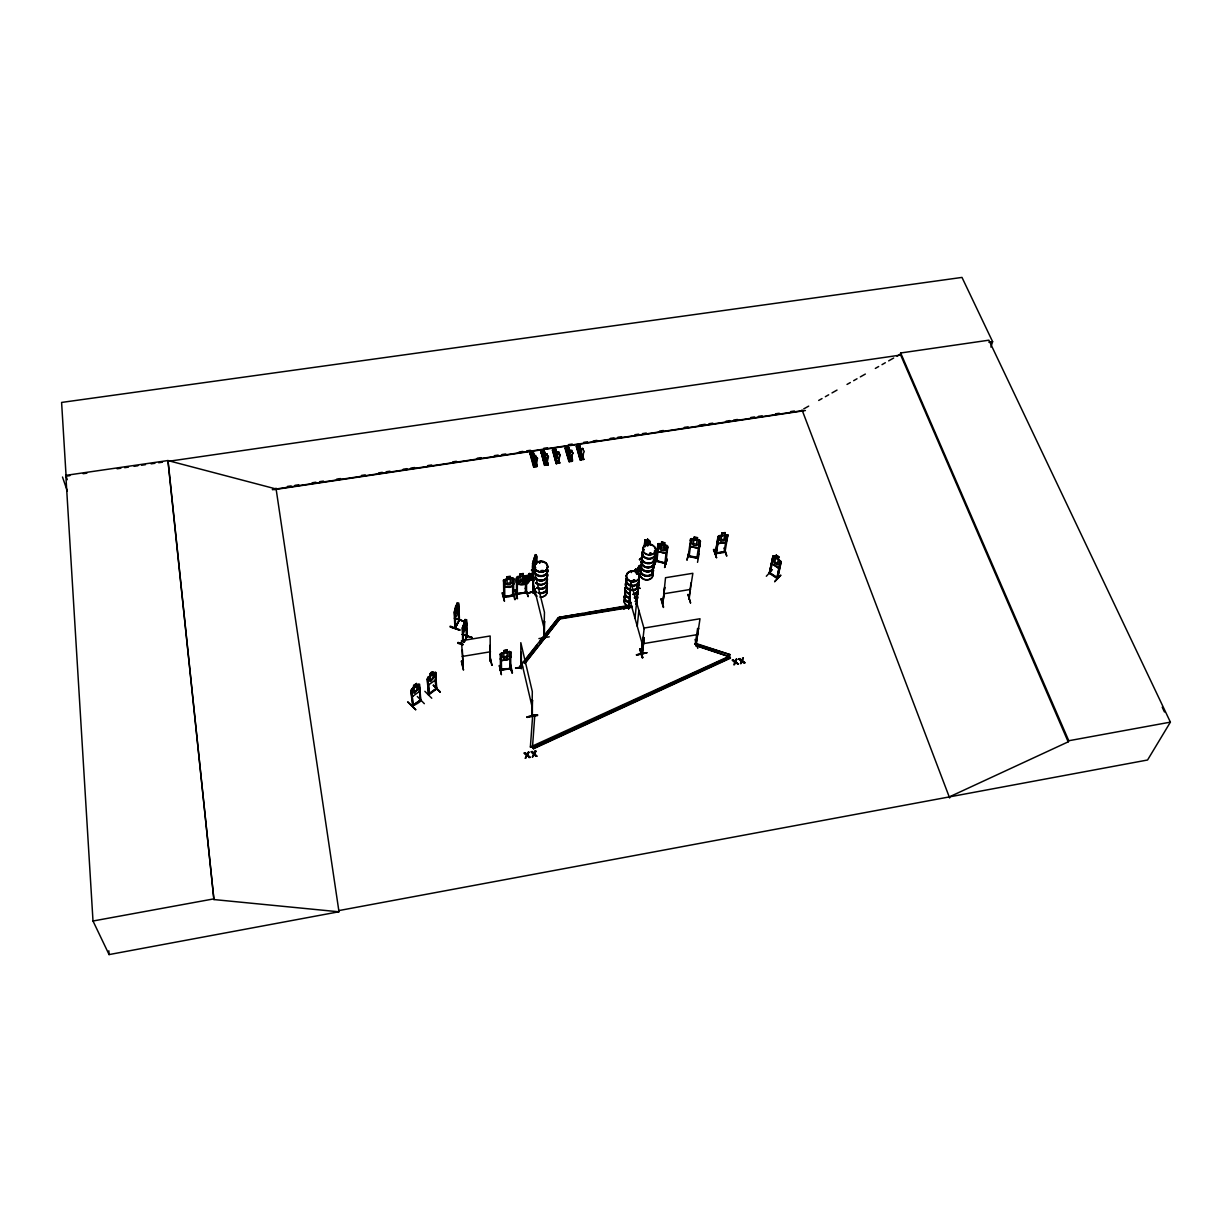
<?xml version="1.0" encoding="UTF-8"?>
<svg xmlns="http://www.w3.org/2000/svg" width="1232" height="1232" viewBox="0 0 1232 1232"><rect width="100%" height="100%" fill="white"/><g stroke="black" fill="none" stroke-linecap="round" stroke-linejoin="round"><path stroke-width="1.5" d="M517.348 578.162L517.332 594.517L517.44 593.531M515.253 589.959L517.425 598.305M532.224 714.591L532.363 715.422M533.348 592.361L533.102 591.56L532.994 592.7M520.705 667.066L521.305 668.545L519.627 666.604L558.558 617.478L560.267 618.418L628.197 607.284L627.735 605.636L559.836 617.247L582.443 613.551M520.058 576.222L518.379 577.192L518.364 580.888L520.043 582.182L523.184 581.627L524.878 579.733L524.894 576.022L523.215 575.667L523.307 573.481L519.935 574.081L519.95 576.176L520.043 574.127M531.747 714.668L532.44 715.222M520.797 667.883L521.382 668.437L521.09 667.097L515.53 668.006L521.167 667.729L521.151 652.205M521.352 668.514L521.352 653.006M520.643 667.267L520.92 668.514L520.813 642.673L532.301 691.506L531.993 716.038L532.347 699.961L532.178 715.068M436.159 689.396L435.235 681.527M435.743 688.626L436.59 688.026L435.835 689.088M428.705 694.817L436.867 688.811M436.836 688.257L428.259 694.663L429.152 693.431M525.633 593.023L525.525 591.991L526.526 592.777L526.557 575.637M525.371 588.141L528.174 596.704L525.433 588.141M524.324 752.906C531.3 758.388 521.506 752.706 525.202 752.752L527.019 754.785L525.202 752.752M525.402 592.977L525.617 576.992L526.557 576.822M526.68 575.59L526.541 581.027L525.386 583.044L526.634 580.919L526.68 575.59L517.625 576.484C514.314 578.609 517.563 589.204 516.655 577.392M428.644 694.848L427.134 679.325L427.904 678.77L429.337 694.432L428.351 684.499M527.204 755.524L525.417 758.234L527.204 755.524L529.929 757.449L527.558 754.908L528.774 752.121L527.019 754.785M537.629 715.515L526.957 717.424M534.596 591.73L527.85 593.008L534.611 591.545M428.305 694.047L435.666 688.857M530.176 453.345L531.054 453.299L534.688 466.82L530.176 453.268L533.379 452.621L537.306 466.389L533.61 466.99L529.929 453.468C535.319 450.712 531.993 454.808 533.903 458.72M529.929 757.449L527.558 754.908M530.561 454.485L533.749 454.131M527.958 752.275L528.774 752.121M531.177 456.764L534.565 455.671M531.5 457.981L534.703 457.472M413.351 705.351C409.132 707.861 420.528 702.456 420.805 700.638L419.573 684.114L416.693 685.469M420.774 699.992L412.166 705.797M529.052 757.603L529.929 757.141M536.274 466.558L533.379 452.621M533.487 465.388L536.69 464.88M532.748 562.962L532.178 579.625M730.36 658.227L729.282 656.687L695.834 645.722L696.557 643.643L730.006 654.608L729.282 656.687L532.501 747.116L530.376 746.992L729.375 656.209L730.36 658.227L533.502 748.763L532.517 746.654L533.502 748.763M534.195 559.236L534.118 565.226L535.951 559.959L535.35 554.631L532.763 562.516L532.547 579.902L532.193 579.04M532.871 562.547C530.823 578.84 539.631 557.403 536.12 555.093M534.164 465.357L533.749 459.983A2.202 1.355 -15.3 0 1 534.257 457.827L534.38 456.256M419.819 700.808L420.62 699.637M532.578 578.932L533.086 563.07L532.393 563.671M533.163 592.238L533.333 576.253M533.379 593.023L533.533 577.007M531.362 751.674C538.338 757.156 528.528 751.474 532.224 751.52L534.041 753.553L532.224 751.52M532.347 699.961L532.363 715.977L532.132 715.037M535.951 466.297L535.982 465.08M532.686 715.376L534.796 715.499M536.305 465.018L536.829 459.613A2.202 1.355 -15.3 0 0 536.413 457.488L535.612 455.332M688.765 599.168L692.861 573.296L665.526 577.716L662.862 603.326M412.258 705.736L419.696 700.484M412.705 706.537L410.857 691.09L411.642 690.521L413.29 706.105L413.013 705.166M535.35 554.631C537.599 556.217 533.856 554.754 536.397 563.255M534.241 754.292L532.455 757.002L534.241 754.292C534.241 756.186 538.415 756.386 536.105 756.048M535.72 563.856L535.781 560.267M536.059 563.963L536.505 556.094M535.812 750.889C532.255 756.987 537.429 751.043 534.981 751.043L534.041 753.553M534.981 751.043L535.797 751.197M548.163 464.741L544.452 465.357L540.971 451.513L544.159 451.02L545.175 454.793L541.972 455.301L546.284 453.823M541.603 453.792L544.79 453.284M538.923 638.607L549.272 636.821M544.159 451.02L543.281 451.451L545.237 458.181M545.16 454.593L545.16 456.21A2.202 1.355 -15.6 0 0 544.667 458.458L544.652 458.35A2.202 1.355 -15.6 0 1 545.129 456.102M546.792 463.34L546.762 464.541M547.316 455.855L547.285 455.763A2.202 1.355 -15.6 0 1 547.701 457.981L547.116 463.278L547.67 457.873A2.202 1.355 -15.6 0 0 547.285 455.763L546.792 453.73M544.328 637.591L544.405 621.159L543.759 637.591M546.284 458.011L548.148 464.757C547.716 464.88 545.622 463.217 544.914 465.296L540.971 451.513L544.944 465.28M544.282 637.006L544.405 621.159M662.908 603.31L664.695 587.187L662.831 603.418L662.893 602.448M556.294 463.586L552.413 450.127L553.291 449.896L557.326 463.417L556.233 463.586L552.675 449.772L555.848 449.28L557.603 455.624M553.692 453.407L556.879 452.899M555.848 449.28L552.413 450.127L553.538 449.942M556.725 463.186L556.217 463.586M557.557 462.924L558.604 461.692M559.128 454.1L559.097 453.992A2.187 1.355 -15.9 0 1 559.482 456.117L558.897 461.615L559.513 456.21A2.187 1.355 -15.9 0 0 559.128 454.1L558.851 452.036M559.42 462.755L558.481 457.934M539.678 641.78L558.558 617.478M568.968 461.677L565.011 448.248L566.135 448.063L569.338 461.615L565.272 447.894L568.445 447.401L569.631 451.02M565.673 449.249L568.83 448.895M524.878 663.586L560.267 618.418L524.878 663.109M566.32 451.667L569.492 451.158M566.658 452.729L569.846 452.221M568.445 447.401L569.923 452.637M568.999 459.906L571.694 459.49M569.754 450.912L569.723 452.529A2.187 1.355 -16.2 0 0 569.199 454.793L569.43 460.06L571.556 459.721L572.218 454.315A2.187 1.355 -16.2 0 0 571.864 452.19C573.681 448.263 568.26 451.682 570.308 450.234M571.248 459.659L571.186 460.876M571.171 457.796L572.141 461.153L570.986 457.827C574.251 463.817 570.185 458.889 569.169 461.553M577.192 448.479L580.349 448.125M578.332 452.406L581.504 451.898L579.687 445.722L576.268 446.569L580.241 459.983L583.829 459.397M579.687 445.722L581.504 452.036M580.703 459.582L576.761 446.492M581.519 459.32C580.934 456.579 582.597 461.692 582.551 457.965M583.398 459.151L582.028 456.009M532.501 747.116L534.811 715.022M530.376 746.992L532.701 714.914M632.047 607.237L623.561 608.685L631.862 606.775M636.744 573.049L637.036 570.385L638.73 568.968L636.805 574.374M558.543 617.971L560.252 618.911L628.151 607.776L627.735 605.636M628.905 607.237L628.72 608.793L630.168 596.627M628.72 608.793L630.307 592.053M536.274 464.911L536.798 459.505A2.202 1.355 -15.3 0 0 536.382 457.38L536.413 457.488M634.388 571.417L635.435 570M635.466 571.217C636.436 565.611 634.588 574.174 636.667 569.554L636.898 573.111M642.088 557.203L639.531 559.405M635.004 618.325L636.59 602.386M636.852 587.294L639.885 588.465M644.213 546.392L644.952 539.816L651.22 544.544M644.475 546.207L645.029 539.909M644.86 546.962L645.66 541.387M637.252 626.256L638.869 610.364M645.737 544.744L646.107 540.987L647.354 541.341L647.57 539.123L649.911 541.187L649.695 543.204M647.493 539.185L647.354 541.156M646.892 545.761L647.277 542.018L649.464 543.943M636.482 654.839L646.769 652.744M642.627 657.657L640.132 648.679M641.502 652.945L643.181 637.437L641.764 653.715M641.502 653.53L643.243 637.96L644.182 637.806L643.166 637.652M644.182 637.806L642.411 653.422L644.105 637.498M640.07 648.941L642.657 657.411M654.669 564.687L657.241 556.772L654.577 564.949M665.064 562.485C669.715 564.918 652.452 559.728 656.841 560.868L658.797 545.037L657.888 544.821L655.886 561.191L656.995 561.469L656.086 560.298M665.773 563.64L667.852 546.33L666.774 545.329L657.996 543.866L656.086 561.284L656.194 560.344M658.104 543.913L658.15 551.582L665.819 553.491L667.205 551.705M636.574 655.162L646.754 652.652M664.833 562.516L665.557 563.625M666.774 547.008L667.682 547.239L666.774 547.008L664.895 563.101M663.617 607.145L661.06 598.783M664.649 567.444L667.128 559.22L664.649 567.167M661.03 598.998L663.324 607.484M571.525 459.613L572.187 454.208A2.187 1.355 -16.2 0 0 571.833 452.082L571.864 452.19M582.859 458.027L583.568 452.606A2.187 1.34 -16.5 0 0 583.229 450.496L582.767 448.356M689.042 551.844L687.025 559.805M689.15 556.202L688.18 556.417L690.644 539.015M691.291 540.093L690.305 540.17L691.291 540.093L689.104 556.525M693.955 538.938L694.232 536.921L697.558 537.629L697.266 539.647M694.34 537.013L694.032 539.123L692.276 539.447L691.753 543.189L693.185 545.145L696.265 545.791L698.144 544.544L698.683 540.802L697.127 539.77L697.435 537.676M690.906 582.921L689.196 599.014M690.505 603.049L687.98 594.378L690.582 602.741M691.676 538.553L690.521 539.046L699.422 540.093L700.469 541.141L697.728 558.45L696.85 558.173L699.36 541.787L700.269 541.988L699.36 541.787M699.098 553.984L697.528 562.346M695.033 639.47L697.774 648.386M695.171 643.597C697.05 645.214 694.894 641.826 695.834 645.722M695.187 644.444L697.589 628.582L698.513 628.412L696.203 644.274L695.295 644.428M696.111 644.336L700.007 618.757L644.197 628.027L641.241 653.73M713.975 549.595L716.531 557.665L713.42 549.688M724.847 534.642L725.186 532.609L721.921 533.117L721.613 535.227L718.21 536.367L715.299 553.769L717.871 537.321L718.764 537.183L716.439 553.076M716.192 553.661L718.764 537.183M459.89 629.783L450.234 626.118M462.862 644.582L458.027 642.488L462.909 644.182M777.839 577.885L776.853 577.654M535.997 563.009L536.598 560.206L533.163 569.076L532.748 567.767M722.014 533.179L721.721 535.289L719.981 536.213L719.38 539.955L720.751 541.31L723.769 540.833L725.663 538.985L726.279 535.227L724.755 534.811L725.186 532.609L721.921 533.117M776.576 578.131L777.5 578.686L769.23 573.203L772.818 557.033L769.384 573.357M726.895 556.002L724.308 547.978M715.392 553.753C723.538 552.49 726.31 552.352 724.339 551.859M724.016 552.398L726.695 535.951M719.426 535.643L727.912 534.981L724.924 552.336L724.97 551.351M718.164 543.589L717.471 541.726L718.071 543.666L725.694 542.48L728.02 534.934L724.739 534.719M726.464 555.786L724.262 547.947M729.282 656.687L695.911 645.245M730.006 654.608L696.48 644.136M732.393 660.183L733.271 659.736L735.088 661.646L732.393 660.183L734.796 662.231L732.455 659.875M733.81 664.849L734.857 661.907M738.137 663.802L735.335 662.616L738.076 664.11L735.689 661.738L736.659 659.151L735.088 661.646M735.874 659.289L736.659 659.151M738.076 664.11L735.689 661.738M649.803 553.137L650.481 553.907M651.127 553.969L651.05 553.076M739.015 659.058L739.908 658.596L741.71 660.521L739.015 659.058L741.418 661.091L739.077 658.735M647.662 545.53L648.109 545.052M647.585 545.807L648.448 545.453M740.447 663.709L741.479 660.783M742.496 658.165L743.281 658.027L741.71 660.521M744.775 662.662L742.034 661.168L743.882 663.124C747.624 663.062 737.491 657.857 744.698 662.985M633.587 580.626L634.927 580.118M635.019 580.765L633.787 579.671M631.462 572.557L631.662 571.633M633.002 580.426L633.356 580.103M766.319 576.253L772.418 569.631M769.353 573.388L772.988 556.171M769.923 573.773L773.203 559.313M775.806 557.372L776.206 555.17L778.978 556.987L778.378 559.066L779.625 560.637L778.84 564.348L777.13 565.026L774.574 563.332L773.527 560.853L774.297 557.126L775.79 557.172M775.883 557.295L776.283 555.293M534.272 456.333L534.796 455.532M780.734 575.452L774.728 581.489M535.058 464.71L535.55 465.573L535.042 464.787M777.685 578.347L781.026 562.439L780.256 561.946L777.022 577.9M776.93 577.9L779.517 565.488M777.407 578.701L781.165 561.499L773.927 555.94M458.196 608.192L456.271 613.582L455.979 607.699M532.963 578.532L532.609 579.764M546.084 463.278L546.022 463.648M580.364 451.112L579.517 452.005L579.394 450.85M569.138 453.33L567.952 452.729M558.081 461.107L558.158 462.169L557.757 461.138M558.358 462.031L558.019 461.384M555.663 454.377L555.601 455.578M543.62 456.256L544.067 457.365L544.744 456.425M570.863 459.767L570.909 460.214M570.755 460.044L570.739 459.213M542.927 570.478L542.527 571.648L541.218 571.171M533.779 458.72L532.686 457.996M542.034 571.278L541.464 570.724M542.711 570.724L542.835 570.339M467.328 635.866L464.033 641.934M581.812 458.104L581.627 457.657M466.25 620.635L466.836 637.267L466.943 635.681M466.173 628.351L466.497 637.144M458.627 620.066L459.12 619.373M455.778 627.319L454.87 611.565L454.146 612.196L454.931 628.027L459.49 620.25L459.012 620.943L458.335 604.219L458.289 605.066M459.459 619.681L455.332 628.151L455.393 627.134M699.391 540.186L700.346 541.156L697.728 558.45L688.01 556.34L689.042 555.94M689.797 544.344L690.521 546.638L698.267 548.271L699.699 546.438M696.85 558.173L698.113 557.557M689.227 555.832L698.005 557.526M687.009 560.144L689.073 551.844M690.521 546.638L698.282 548.178M463.032 664.864L463.155 665.788L462.323 649.926M454.608 611.041L455.301 628.058L454.5 611.01L457.118 603.033L457.334 605.051L458.242 603.31L457.18 605.158M949.241 796.935L1068.19 741.849L900.33 354.277L900.669 352.983L988.88 340.186L1170.4 722.137L1147.562 760.005L338.661 910.617L338.831 911.788L213.921 899.56L167.906 460.552L65.82 475.367L93.001 921.012L109.078 954.584L338.985 911.757L275.983 488.149M463.093 641.872L462.431 627.535L463.802 624.162M463.432 641.995L462.539 627.581L466.651 619.619L467.251 636.451L464.372 642.057M412.566 696.45L419.142 691.691L420.004 689.196M419.142 691.753L419.927 689.119M532.686 591.807L532.963 593.023L533.117 566.397L544.467 612.289L543.913 637.19M715.207 553.491L725.201 551.643M435.327 680.095L436.066 677.446L435.327 680.095L428.751 684.73M641.764 652.991L642.657 652.729M664.556 567.475L667.113 559.22M658.797 545.037L657.796 545.098M990.882 347.085L992.622 341.695L961.992 277.416L61.6 402.433L66.097 476.183L69.885 475.629M665.819 553.491L658.181 551.474M659.105 543.497L657.98 543.943M661.569 542.034L661.43 544.144L659.721 544.405L659.289 548.148L660.752 550.165L663.802 550.935L665.619 549.749L666.065 546.007L664.495 544.929L664.88 542.773L661.569 542.034L664.741 542.912M465.219 621.667L465.08 619.511L463.232 626.21L464.171 630.045L466.112 624.624L465.958 620.974L465.157 621.482M526.541 592.207L516.331 593.685L517.517 594.394M741.233 663.571L742.034 661.168M636.143 573.542L637.421 569.939L637.252 572.187L639.393 568.645L637.314 572.634M637.498 573.85L640.301 565.026L637.76 568.907M637.93 574.097L640.286 567.921M734.595 664.71L735.396 662.308M519.55 581.227L518.703 583.444L524.062 575.837L526.695 575.683M510.602 667.652C509.509 669.9 510.217 665.988 510.726 668.699L510.726 651.897L507.245 651.928M424.855 691.306L431.77 698.236M500.639 670.393C499.407 668.899 502.548 669.992 501.393 669.346M742.265 660.922L743.281 658.027M735.627 662.046L736.597 659.474M458.011 642.55L462.924 644.505M457.811 643.227L462.693 644.967M459.705 630.214L450.034 626.826L459.721 630.137M512.712 595.426L513.744 595.657L513.482 594.671M532.455 757.002L533.702 753.861M525.417 758.234L526.665 755.108M527.542 755.216L528.774 752.429M570.585 459.89L570.401 459.49M532.501 578.439L532.162 579.225M533.287 561.007L536.243 555.016L533.194 569.076M533.071 569.045L536.136 563.055M535.196 555.586L534.426 557.803L535.181 556.263M546.146 463.571L546.315 463.093M463.14 633.91L462.616 632.817L463.247 633.941L466.805 624.701M464.017 641.533L467.005 636.574M465.188 619.557L463.663 622.237M462.631 640.886L462.447 627.981M462.277 634.619L472.226 637.529L462.339 634.465M1068.19 741.849L1068.775 740.74L900.669 352.983M454.993 609.578L458.766 603.064L459.474 620.05M454.485 618.341L464.372 621.205M454.824 616.354C456.456 621.39 460.167 601.94 458.643 611.211M454.962 609.547L455.763 605.682M513.652 583.752L512.527 585.831C510.187 589.959 500.823 583.999 504.781 587.14L512.635 585.97L513.79 583.829M634.649 580.749L634.064 579.841M510.772 657.149L509.586 659.259L510.741 657.056L510.602 651.944M696.28 643.751L695.279 644.028M641.564 652.575L642.396 653.376M636.082 571.047L637.237 569.584M541.279 570.385L541.156 571.263M568.245 453.576L569.153 453.053M539.508 562.685L539.801 563.009M557.157 452.452L556.987 454.439A2.187 1.355 -15.9 0 0 556.479 456.687L556.772 461.954M557.911 462.154L557.803 461.122M543.497 456.487L544.436 457.195M413.629 685.531L416.524 683.56L413.629 685.531L413.875 687.502L411.041 690.151M428.212 677.092L427.412 678.447L428.582 694.848M434.711 672.533L435.774 672.395L428.243 677.123L427.904 683.467M515.161 590.251L516.932 598.675M525.433 592.669L517.44 593.685M502.517 592.792L504.489 601.262L502.055 592.9M510.787 668.622L500.531 670.377L500.331 669.53M501.578 669.638L500.654 669.885M500.438 669.5C504.843 667.836 509.509 669.623 510.741 667.729M500.454 670.069L510.695 668.252M725.617 542.434L727.126 540.324M636.713 570.462L638.9 566.058M458.381 613.721L458.674 620.836L459.105 620.019M636.898 586.971L640.116 588.419L636.898 587.171M636.236 571.201L637.021 570.724M635.727 569.076L633.987 571.432L635.82 569.122M636.759 569.6L635.573 571.263L636.374 570.755M472.056 637.822L462.262 634.295M454.516 618.218L464.187 621.498L454.469 618.017M519.611 667.082L523.153 662.616M525.51 659.644L537.306 644.752M665.742 553.414L667.097 551.674M430.245 675.752L428.905 677.4L429.183 680.942L430.692 681.45L434.542 677.061L434.295 673.504L432.848 673.873L432.725 671.748C428.443 672.41 431.585 676.245 428.243 677.123M648.032 544.544L646.923 540.894M455.332 627.488L458.997 620.543M527.573 575.729L529.206 573.527L532.147 574.097L527.974 580.749L525.171 582.135L522.46 581.689L522.368 579.841L525.525 576.068L527.542 575.637M530.268 576.083L531.962 574.05M459.105 620.851L458.335 604.219M528.066 582.597L532.301 576.345L523.985 575.791M528.097 582.69L532.748 577.315M641.179 652.56L642.334 652.375M436.775 689.011L435.604 672.426L436.143 677.523M774.682 581.735L780.734 575.128M781.026 562.439L780.056 562.162M778.609 568.245L772.187 564.01L771.74 561.484M779.964 566.905L778.547 568.137M778.978 556.987L776.145 555.247M772.834 556.156L773.942 556.032M415.738 709.678C398.768 693.216 413.382 707.476 415.692 709.74M557.341 452.283L556.956 454.331A2.187 1.355 -15.9 0 0 556.448 456.595L556.479 456.687M634.85 580.857L633.109 580.565M583.275 448.802L581.473 448.679L581.104 450.835A2.187 1.34 -16.5 0 0 580.549 453.083L580.749 458.366M540.17 562.5L539.462 562.778M533.779 458.843L533.133 457.857M503.688 580.118L512.574 577.993L510.371 578.332M532.547 453.068L536.829 466.466C538.261 465.065 532.825 465.835 534.041 466.928M541.587 451.559L540.74 451.867L541.834 451.682L545.591 465.172M557.434 458.119L555.216 449.511L557.511 454.593M557.634 457.996C555.386 456.194 556.956 447.847 555.016 449.711M540.971 451.667L545.329 465.126M570.016 456.225L567.813 447.632M553.029 450.019L556.926 463.478L553.522 449.957M580.857 452.852L578.809 446.153L579.872 445.999M571.032 456.071C574.297 461.43 571.602 461.769 570.016 461.492M509.478 651.435L500.238 653.745L500.531 670.377M719.396 535.581L718.21 536.367M639.454 559.636L642.457 557.218M639.5 559.744L642.442 557.557M638.869 566.381L639.716 565.765L638.515 567.351M636.882 569.754L640.163 567.259M644.952 539.816L645.799 539.847M424.347 703.688L417.325 696.511M440.209 692.153L433.31 685.238L440.24 691.83M420.528 699.699L420.174 700.515M429.999 673.842L432.802 671.825M432.94 673.735L434.742 672.441M418.51 684.16L411.888 688.827M411.873 690.767L410.857 691.09M420.189 701.023L419.25 685.023M428.151 679.017L427.134 679.325M436.036 689.427L435.45 673.319L436.482 688.565M525.51 584.553C532.825 580.149 520.397 588.126 518.672 583.367M557.357 452.39L558.881 452.144M581.504 448.771L582.551 448.433M688.365 555.432L689.15 555.647M803.695 408.932L808.7 406.113M818.695 400.446L822.021 398.567M825.363 396.689L828.689 394.794M832.016 392.916L837.021 390.082M847.015 384.43L850.342 382.551M853.684 380.657L857.01 378.778M860.336 376.884L865.341 374.066M875.336 368.414L878.662 366.52M882.004 364.641L885.331 362.747M888.657 360.868L893.662 358.035M896.988 356.156L900.33 354.277M651.004 554.231L649.834 554.184M650.604 552.845L649.418 553.984M412.905 705.705L411.642 690.521M556.31 455.347L555.293 455.301M543.605 456.379L544.744 456.548M466.05 619.835L466.866 624.824M533.518 748.317L730.453 657.749M440.271 692.061L433.31 685.238M543.327 451.466L544.359 451.297L545.329 454.654M544.313 451.297L545.314 456.41L543.913 451.359M568.63 447.678L567.813 447.693M576.314 446.585L577.161 446.338M578.855 446.169L581.073 452.729M534.103 466.913L534.688 466.82M545.129 465.265L541.757 451.713M571.494 461.276L572.526 461.107M515.192 589.974L517.455 598.629M501.347 674.381L499.314 665.48L501.409 674.689M642.134 657.78L639.639 649.018M641.564 653.052L642.411 653.006M715.484 552.829L716.454 553.183M503.703 596.257C503.503 597.782 510.033 597.166 513.482 595.241M512.697 595.225L513.79 595.01L503.518 596.858L512.589 595.056M504.658 597.089L504.365 580.796L503.441 580.934L504.365 580.796M512.789 594.825L513.621 594.733M93.001 921.012L213.706 898.898M1068.775 740.74L1170.4 722.137M516.67 582.69L517.686 584.507L525.463 583.09M491.814 665.326L490.028 656.502M489.782 656.471L492.03 665.326M520.073 574.22L523.23 573.665M517.425 578.455L516.408 578.316L516.624 594.07M489.812 645.399L490.321 661.291L490.151 635.989L461.461 640.717L463.124 665.727M461.322 661.291L463.509 670.1L461.553 660.953M501.439 660.706L509.571 659.166L501.501 660.521L500.423 658.858L501.439 660.706L500.315 658.889M532.547 700.808L531.978 700.038M503.95 660.26L503.734 650.604L507.23 649.988M503.842 650.65L507.122 650.08L507.107 651.913L508.878 652.344L508.908 655.932L507.184 657.78L503.934 658.35L502.179 657.118L502.132 653.53L503.873 652.59L501.362 652.96M503.873 653.222L507.137 652.652M503.919 656.81L507.168 656.24M524.324 753.214L525.202 753.06M531.362 751.982L532.224 751.828M515.623 668.36L522.63 666.943M511.942 672.857L509.832 663.986L511.942 672.549M636.436 654.762L646.738 652.945M501.27 654.777L500.238 654.623L501.27 654.777L501.516 669.885M509.909 668.776L509.771 653.314L510.664 652.837M643.412 638.238L642.827 637.498M698.606 628.72L697.589 628.582M544.606 621.944L544.051 621.221M623.546 608.546L632.016 606.929M534.503 591.406L527.85 593.008M462.2 656.456L490.505 651.759M642.488 643.797L697.574 634.572M663.571 593.824L690.567 589.42M586.216 612.92L627.689 606.129M565.272 448.048L568.676 447.647M545.514 455.855L542.311 456.364L545.499 456.009M557.218 454.115L554.03 454.623L557.218 454.254M581.104 450.542L577.931 451.189L581.104 450.681M545.884 457.226L542.696 457.873L545.884 457.38M570.231 453.592L567.043 454.238L570.231 453.73M515.284 599.522L512.928 591.191M718.133 543.497L725.586 542.342M503.78 596.627L503.549 580.01L507.06 578.824L506.937 576.776L510.341 576.237L510.264 578.409L511.958 578.809L511.973 582.52L510.294 584.368L507.137 584.861L505.428 583.552L505.382 579.841L507.091 578.917L507.045 576.822M512.651 595.764L512.712 579.795L513.575 579.348M716.362 552.891L723.985 551.705M718.857 537.46L717.871 537.321M726.788 536.228L727.588 535.812M802.325 410.656L272.303 489.566L276.107 488.996L167.906 460.552M274.305 489.628L805.405 410.533M287.379 486.455L291.168 485.901M294.972 485.331L298.775 484.761M312.066 482.79L315.854 482.22M319.658 481.65L323.462 481.096M336.752 479.109L340.556 478.555M361.438 475.444L365.242 474.874M378.532 472.903L382.336 472.333M386.124 471.764L389.928 471.194M403.218 469.223L407.022 468.653M410.81 468.098L414.614 467.529M427.904 465.542L431.708 464.988M452.591 461.877L456.394 461.307M477.292 458.196L481.081 457.642M494.371 455.655L498.175 455.101M501.978 454.531L505.767 453.961M519.072 451.99L522.861 451.42M526.665 450.85L530.468 450.296M543.759 448.309L547.547 447.74M568.445 444.644L572.249 444.074M583.629 442.38L587.433 441.811M593.131 440.964L596.935 440.394M610.225 438.423L614.029 437.853M617.817 437.283L621.621 436.729M634.911 434.742L638.715 434.188M642.503 433.618L646.307 433.048M659.597 431.077L663.401 430.507M684.284 427.396L688.087 426.842M699.483 425.132L705.181 424.285M708.985 423.731L712.774 423.161M726.064 421.19L729.868 420.62M733.671 420.05L737.46 419.481M750.765 417.509L754.554 416.94M758.358 416.385L762.146 415.815M775.452 413.829L779.24 413.274M790.636 411.58L794.44 411.011M83.114 473.719L86.887 473.165M117.117 468.776L120.89 468.222M124.678 467.683L128.451 467.128M134.119 466.312L137.892 465.758M141.68 465.219L145.453 464.664M151.12 463.848L154.893 463.294M158.682 462.739L162.455 462.2M900.669 355.047L168.122 461.369L213.921 899.56M988.88 342.25L992.622 341.695M772.926 556.233L773.881 556.109M546.253 453.715L547.208 454.023M555.663 454.5L556.356 454.562M504.412 596.673L504.442 581.088M525.633 592.977L525.325 592.115M516.608 594.594L526.449 592.484M724.154 552.398L724.016 551.536M512.081 672.795L509.832 663.663M512.466 672.734L510.402 663.863M512.805 590.913L514.73 599.645M559.667 462.939L558.712 459.49M547.901 464.695L546.207 458.027M580.21 459.983L576.684 446.508M579.225 446.092L580.919 451.097M567.582 447.832L568.429 447.601L569.723 452.76M531.993 574.143L529.206 573.527M688.164 556.032L698.005 558.081M657.118 560.776L665.619 563.055M655.994 561.222L665.665 563.609M657.749 545.868L667.59 548.317M628.797 607.792L628.551 608.623L629.121 607.977M534.75 571.109L531.392 570.139L534.565 571.186M533.918 580.056L530.73 578.994L533.903 580.133M530.699 579.302L533.918 580.38M530.53 579.687L533.718 580.734M530.515 579.748L533.702 580.811M466.173 619.758L465.111 621.636L465.08 619.511M509.432 651.497L510.726 651.897M512.512 577.962L513.775 578.501L513.682 583.845M769.769 572.495L770.4 572.957M534.118 466.897L530.176 453.13M559.913 462.986L556.464 463.371L552.675 449.772M490.197 660.706L490.182 661.214M519.627 666.604L521.352 667.575M778.624 568.075L772.325 563.917L771.894 561.469M770.062 573.157L777.577 578.316M770.447 573.188L777.7 577.746M647.555 539.323L649.741 541.248L650.635 544.975M534.596 753.676L536.967 756.202M534.226 754.6L536.089 756.356M427.812 683.544L428.813 684.807M411.627 695.141L412.705 696.419L411.519 695.218L411.149 690.105M467.282 635.789L466.543 637.067M504.75 587.048L503.672 580.026M516.547 582.721L517.594 584.492M454.762 616.216L455.363 617.478M1162.207 707.168L1164.471 711.988M802.032 409.886L949.641 797.982M657.518 549.256L658.273 551.428M62.493 477.015L67.283 491.014M65.82 475.367L67.283 479.679M714.006 549.272L716.531 557.665M582.32 454.377L583.86 459.397M582.151 454.238L583.444 459.459L581.889 454.439M577.13 446.261L581.242 459.813M576.884 446.477L580.888 459.875M570.863 455.917L572.356 461.03M640.163 648.663L642.688 657.719M569.692 452.421A2.187 1.355 -16.2 0 0 569.169 454.685L569.199 454.793M565.627 448.14L569.369 461.615M644.09 628.674L630.861 582.289L628.443 607.977M629.367 598.367L642.396 644.428M555.586 449.603L557.095 454.654M558.527 459.705L559.482 463.063M555.386 449.649L556.879 454.685M543.697 451.389L545.175 456.441M546.515 461.507L547.516 464.864M543.528 451.251L545.376 458.073M546.346 461.353L547.316 464.803M546.176 461.553L547.116 464.926M545.853 463.617L545.791 464.695M532.748 452.852L536.613 466.497M533.749 459.983L533.779 460.09A2.202 1.355 -15.3 0 1 534.226 457.734M530.807 453.176L534.657 466.82M530.776 453.253L534.318 466.882M559.852 616.77L560.252 618.911M532.902 582.613L544.097 628.197M520.766 658.381L532.101 706.829M413.798 685.593L412.628 689.15L412.951 692.692L414.506 693.185L418.387 688.765L418.064 685.223L416.616 685.608L416.447 683.483M419.419 686.917L420.574 700.253M432.632 671.871L432.771 673.796M108.832 950.765L109.078 954.584M544.652 458.35L545.006 463.725M458.196 610.21L457.118 603.033M569.169 454.685L569.4 459.952M507.214 649.895L507.199 659.69M513.636 578.455L513.605 595.703M637.853 582.736A6.56 5.359 5.4 0 1 636.143 589.45A6.56 5.359 5.4 0 1 627.719 588.988A6.56 5.359 5.4 0 1 626.503 582.105M638.576 583.799A6.653 5.436 5.4 0 1 631.046 590.205A6.653 5.436 5.4 0 1 626.457 581.812M637.468 586.632A6.56 5.359 5.4 0 1 633.217 594.286M629.829 594.101A6.56 5.359 5.4 0 1 626.149 586.001M637.498 586.309A6.56 5.359 5.4 0 1 633.248 593.947M629.86 593.762A6.56 5.359 5.4 0 1 626.179 585.662M639.023 579.333A6.684 5.452 5.4 0 1 632.324 585.847A6.684 5.452 5.4 0 1 626.133 578.624M638.53 583.321A6.576 5.359 5.4 0 1 631.092 589.635A6.576 5.359 5.4 0 1 626.58 581.365M638.9 579.61A6.591 5.375 5.4 0 1 632.309 586.032A6.591 5.375 5.4 0 1 626.195 578.901M638.592 583.568A6.653 5.436 5.4 0 1 631.061 589.974A6.653 5.436 5.4 0 1 626.472 581.581M638.977 578.855A6.591 5.375 5.4 0 1 632.37 585.277A6.591 5.375 5.4 0 1 626.272 578.147M636.605 595.272A6.499 5.344 5.4 0 1 635.358 601.663M630.692 602.972A6.499 5.344 5.4 0 1 625.178 599.984A6.499 5.344 5.4 0 1 625.379 594.656M637.329 596.334A6.591 5.405 5.4 0 1 635.435 601.462M630.722 602.802A6.591 5.405 5.4 0 1 625.117 599.768A6.591 5.405 5.4 0 1 625.332 594.363M636.251 598.906A6.483 5.344 5.5 0 1 636.066 604.25M632.047 606.529A6.483 5.344 5.5 0 1 625.286 604.234A6.483 5.344 5.5 0 1 625.055 598.275M636.251 598.675A6.468 5.313 5.5 0 1 636.066 603.988M632.062 606.252A6.468 5.313 5.5 0 1 625.332 603.973A6.468 5.313 5.5 0 1 625.086 598.044M637.421 586.863A6.53 5.344 5.4 0 1 633.186 594.486M629.814 594.301A6.53 5.344 5.4 0 1 626.149 586.232M637.76 591.961A6.607 5.421 5.4 0 1 634.465 597.905M629.429 598.167A6.607 5.421 5.4 0 1 625.009 591.252M637.283 595.872A6.499 5.344 5.4 0 1 635.419 600.939M630.769 602.248A6.499 5.344 5.4 0 1 625.24 599.26A6.499 5.344 5.4 0 1 625.456 593.916M637.637 592.238A6.514 5.344 5.4 0 1 634.403 598.09M629.429 598.352A6.514 5.344 5.4 0 1 625.071 591.529M637.344 596.103A6.591 5.405 5.4 0 1 635.466 601.247M630.738 602.571A6.591 5.405 5.4 0 1 625.148 599.553A6.591 5.405 5.4 0 1 625.348 594.132M637.714 591.499A6.53 5.344 5.4 0 1 634.465 597.351M629.506 597.612A6.53 5.344 5.4 0 1 625.148 590.79M654.546 557.403A6.499 5.236 5.9 0 1 647.247 563.578A6.499 5.236 5.9 0 1 642.719 555.478M654.654 557.126A6.591 5.313 5.9 0 1 647.247 563.378A6.591 5.313 5.9 0 1 642.673 555.17M653.53 559.882A6.483 5.251 6 0 1 651.882 566.458A6.483 5.251 6 0 1 643.551 566.135A6.483 5.251 6 0 1 642.319 559.405M642.334 559.266A6.483 5.251 6 0 0 643.566 565.996A6.483 5.251 6 0 0 651.882 566.458A6.483 5.251 6 0 0 653.499 560.036M653.53 559.605A6.468 5.221 6 0 1 651.897 566.15A6.468 5.221 6 0 1 643.612 565.688A6.468 5.221 6 0 1 642.38 558.974M654.531 551.305A6.607 5.328 5.9 0 1 652.406 558.235A6.607 5.328 5.9 0 1 643.581 556.802A6.607 5.328 5.9 0 1 644.197 549.626M654.685 556.895A6.591 5.313 5.9 0 1 647.277 563.147A6.591 5.313 5.9 0 1 642.688 554.939M654.562 551.074A6.607 5.328 5.9 0 1 652.421 557.988A6.607 5.328 5.9 0 1 643.612 556.556A6.607 5.328 5.9 0 1 644.228 549.38M654.5 550.843A6.514 5.251 5.9 0 1 652.868 557.418A6.514 5.251 5.9 0 1 644.49 556.956A6.514 5.251 5.9 0 1 643.243 550.211M652.544 568.768A6.422 5.221 6 0 1 650.912 575.298A6.422 5.221 6 0 1 642.657 574.836A6.422 5.221 6 0 1 641.441 568.152M652.652 568.476A6.514 5.298 6 0 1 647.616 576.114A6.514 5.298 6 0 1 640.702 569.092M652.144 572.433A6.422 5.221 6 0 1 650.527 578.978A6.422 5.221 6 0 1 642.272 578.516A6.422 5.221 6 0 1 641.056 571.817M652.144 572.202A6.391 5.205 6 0 1 650.527 578.717A6.391 5.205 6 0 1 642.319 578.255A6.391 5.205 6 0 1 641.102 571.586M653.453 560.267A6.453 5.221 6 0 1 651.836 566.812A6.453 5.221 6 0 1 643.535 566.35A6.453 5.221 6 0 1 642.319 559.636M653.745 565.38A6.545 5.298 6 0 1 647.247 571.71A6.545 5.298 6 0 1 641.148 564.672M641.841 563.424A6.545 5.298 6 0 1 642.904 562.393M652.621 568.029A6.437 5.221 6 0 1 647.662 575.56A6.437 5.221 6 0 1 640.84 568.63M653.638 565.642A6.453 5.221 6 0 1 647.216 571.894A6.453 5.221 6 0 1 641.21 564.949M641.887 563.732A6.453 5.221 6 0 1 642.95 562.701M652.667 568.245A6.514 5.298 6 0 1 647.647 575.883A6.514 5.298 6 0 1 640.717 568.861M653.776 565.149A6.545 5.298 6 0 1 647.262 571.479A6.545 5.298 6 0 1 641.164 564.441M641.857 563.209A6.545 5.298 6 0 1 642.935 562.162M653.715 564.903A6.453 5.221 6 0 1 646.461 571.063A6.453 5.221 6 0 1 641.964 562.978M546.762 573.234A6.56 5.344 1.1 0 1 543.836 580.395A6.56 5.344 1.1 0 1 535.042 577.931M546.685 576.807A6.545 5.344 1.1 0 1 544.498 583.614A6.545 5.344 1.1 0 1 535.935 582.674M546.962 568.445A6.668 5.436 1.1 0 1 543.173 575.991A6.668 5.436 1.1 0 1 534.457 571.879M534.349 570.462A6.668 5.436 1.1 0 1 535.443 567.813M546.777 572.48A6.56 5.344 1.1 0 1 543.851 579.641A6.56 5.344 1.1 0 1 535.042 577.177M546.869 568.737A6.576 5.359 1.1 0 1 543.928 575.914A6.576 5.359 1.1 0 1 535.104 573.45M534.426 570.724A6.576 5.359 1.1 0 1 535.52 568.106M546.854 572.711A6.653 5.421 1.1 0 1 543.882 579.964A6.653 5.421 1.1 0 1 534.965 577.469M546.962 568.214A6.668 5.436 1.1 0 1 544.975 575.005A6.668 5.436 1.1 0 1 536.413 574.528A6.668 5.436 1.1 0 1 535.443 567.582M546.885 567.983A6.576 5.359 1.1 0 1 544.929 574.682A6.576 5.359 1.1 0 1 536.474 574.204A6.576 5.359 1.1 0 1 535.52 567.351M546.854 572.942A6.653 5.421 1.1 0 1 544.636 579.841A6.653 5.421 1.1 0 1 535.935 578.886M546.685 576.961A6.545 5.344 1.1 0 1 544.498 583.768A6.545 5.344 1.1 0 1 535.935 582.828M546.454 585.847A6.483 5.313 1.1 0 1 545.56 591.699A6.483 5.313 1.1 0 1 538.6 593.223M537.075 592.607A6.483 5.313 1.1 0 1 535.797 591.683M534.857 590.528A6.483 5.313 1.1 0 1 534.519 586.463M546.546 585.554A6.576 5.39 1.1 0 1 545.637 591.499A6.576 5.39 1.1 0 1 538.584 593.039M535.735 591.468A6.576 5.39 1.1 0 1 534.103 587.556M540.201 597.15A6.483 5.313 1.1 0 0 545.992 594.81A6.483 5.313 1.1 0 0 546.377 589.497A6.483 5.313 1.1 0 1 545.992 594.656A6.483 5.313 1.1 0 1 540.201 596.996M535.196 588.865A6.483 5.313 1.1 0 0 537.013 596.257A6.483 5.313 1.1 0 1 535.196 588.711M546.685 577.146A6.545 5.344 1.1 0 1 544.498 583.968A6.545 5.344 1.1 0 1 535.92 583.013M546.469 585.108A6.483 5.313 1.1 0 1 545.576 590.975A6.483 5.313 1.1 0 1 538.615 592.484M534.857 589.789A6.483 5.313 1.1 0 1 534.195 587.079M546.546 585.323A6.576 5.39 1.1 0 1 545.637 591.283A6.576 5.39 1.1 0 1 538.584 592.808M535.735 591.252A6.576 5.39 1.1 0 1 534.103 587.325M546.561 581.442A6.514 5.328 1.1 0 1 545.068 587.818A6.514 5.328 1.1 0 1 537.152 588.218M546.654 581.165A6.607 5.405 1.1 0 1 545.129 587.618A6.607 5.405 1.1 0 1 537.106 588.018M546.654 580.934A6.607 5.405 1.1 0 1 545.129 587.387A6.607 5.405 1.1 0 1 537.106 587.803M546.577 580.703A6.514 5.328 1.1 0 1 545.083 587.079A6.514 5.328 1.1 0 1 537.167 587.479M520.058 576.884L520.058 580.595L523.2 580.041L523.215 576.33L520.058 576.884M520.628 574.451L522.661 574.097L520.628 574.451M530.807 455.409L533.995 454.901L530.807 455.409M534.965 465.126L534.981 466.451L534.965 465.126M534.195 559.898L534.134 563.64L535.366 557.511L534.195 559.898M526.819 576.468L526.788 578.501L530.807 577.053L527.019 579.071C528.697 582.259 524.709 582.782 526.079 579.41L521.906 580.95L525.833 578.855L525.848 576.33L526.819 576.468M541.356 452.883L544.544 452.375L541.356 452.883M537.506 714.745L526.834 716.947L537.522 714.837M544.344 463.047L547.547 462.539L544.344 463.047M553.06 451.128L556.233 450.635L553.06 451.128M553.307 452.036L556.494 451.543L553.307 452.036M556.094 461.276L559.297 460.768L556.094 461.276M565.919 450.157L569.107 449.665L565.919 450.157M570.262 459.813L570.247 461.138L570.262 459.813M576.93 447.57L580.087 447.077L576.93 447.57M577.592 449.834L580.765 449.341L577.592 449.834M580.087 457.673L583.26 457.18L580.087 457.673M647.909 540.001L649.249 541.911L647.909 540.001M661.353 544.821L660.937 548.563L663.986 549.333L664.418 545.591L661.353 544.821M662.185 542.604L664.079 543.774L662.185 542.604M693.939 539.801L693.416 543.543L696.496 544.19L697.035 540.448L693.939 539.801M694.817 537.552L696.711 538.646L694.817 537.552M721.613 535.951L720.997 539.708L724.031 539.231L724.647 535.473L721.613 535.951M722.537 533.518L724.493 533.21L722.537 533.518M775.667 558.034L774.897 561.746L777.454 563.44L778.239 559.728L775.667 558.034M776.607 556.002L778.131 557.757L776.607 556.002M464.911 620.481L464.11 622.776L464.911 620.481M465.249 622.329L463.94 624.855L464.11 628.489L465.403 625.964L465.249 622.329M457.318 605.851L456.009 608.346L456.194 612.027L457.503 609.532L457.318 605.851M456.964 604.003L456.163 606.267L456.964 604.003M526.988 576.314L523.816 580.087L526.526 580.518L529.698 576.761L526.988 576.314M529.452 574.02L528.882 574.697L531.192 574.312L529.452 574.02M416.986 689.781L414.368 691.676L414.044 688.134L416.662 686.239L416.986 689.781M433.156 678.062L430.569 679.941L430.291 676.383L432.894 674.505L433.156 678.062M416 684.361L414.368 686.209L416 684.361M432.263 672.61L430.646 674.458L432.263 672.61M506.537 650.496L504.442 651.512L506.537 650.496M509.678 576.838L507.646 577.823L509.678 576.838M510.264 579.086L507.091 579.579L507.122 583.29L510.279 582.782L510.264 579.086M547.732 464.834L546.269 459.782L547.655 464.834M628.135 579.718A6.607 5.39 5.4 0 0 639.254 577.9A6.607 5.39 5.4 0 0 631.4 570.863A6.607 5.39 5.4 0 0 628.135 579.718A6.622 5.39 5.4 0 0 639.254 578.039A6.622 5.39 5.4 0 0 631.369 571.001A6.622 5.39 5.4 0 0 628.104 579.872M628.104 580.072A6.591 5.375 5.4 0 0 639.208 578.255A6.591 5.375 5.4 0 0 631.369 571.248A6.591 5.375 5.4 0 0 628.104 580.072M644.459 552.999A6.545 5.267 5.9 0 0 655.455 551.228A6.545 5.267 5.9 0 0 647.632 544.328A6.545 5.267 5.9 0 0 644.459 552.999M644.459 553.199A6.53 5.251 5.9 0 0 655.409 551.443A6.53 5.251 5.9 0 0 647.616 544.575A6.53 5.251 5.9 0 0 644.459 553.199M537.46 571.017A6.607 5.359 1.1 0 0 547.67 566.92A6.607 5.359 1.1 0 0 538.122 561.746A6.607 5.375 1.1 0 0 537.445 571.047A6.607 5.375 1.1 0 0 547.686 566.936A6.607 5.375 1.1 0 0 538.122 561.746A6.607 5.359 1.1 0 0 537.46 571.017M537.46 571.402A6.591 5.359 1.1 0 0 547.655 567.305A6.591 5.359 1.1 0 0 538.122 562.146A6.591 5.359 1.1 0 0 537.46 571.402"/></g></svg>
